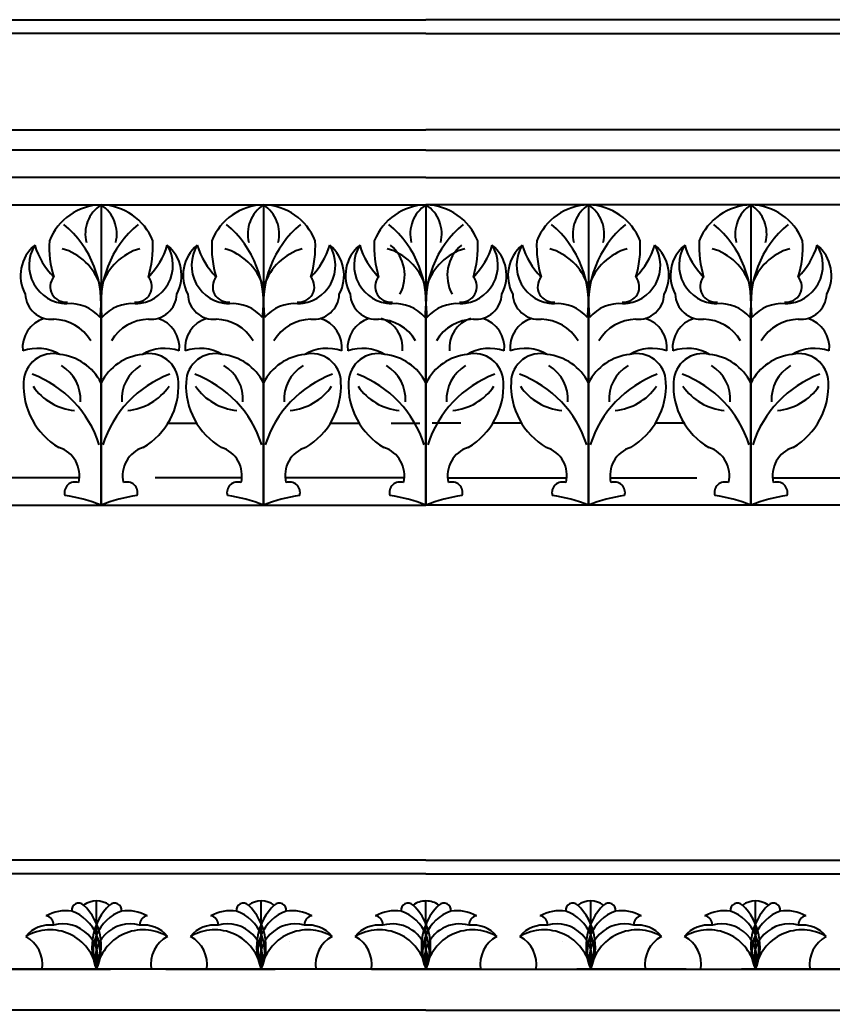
# Model space of a CAD drawing. Header units: millimetres. Extents: x 1155 to 2227, y 540 to 1342.
# Drawn here: x 1671.58 to 1686.47, y 1119.81 to 1137.94 of the extents above; entities that cross this region are included whole.
import ezdxf

# ---------------------------------------------------------------- set-up
doc = ezdxf.new("R2010")
doc.units = ezdxf.units.MM
doc.layers.add('dimension', color=4, linetype='Continuous')
doc.styles.get("Standard").update_dxf_attribs({"font": 'arial.ttf'})
doc.dimstyles.new('25', dxfattribs={"dimscale": 1.5, "dimtxt": 1, "dimasz": 0.5, "dimexe": 0.1875, "dimexo": 1, "dimgap": 0.125, "dimtad": 0, "dimtih": 1, "dimtoh": 1, "dimdec": 4, "dimzin": 4, "dimdsep": 46, "dimlunit": 4, "dimtxsty": 'Standard', "dimblk1": 'CLOSEDBLANK', "dimblk2": 'CLOSEDBLANK', "dimsah": 1, "dimcen": -1, "dimclrd": 256, "dimclre": 256, "dimclrt": 256, "dimadec": 0, "dimazin": 0, "dimtfac": 1, "dimtdec": 4, "dimtofl": 0, "dimtmove": 0, "dimatfit": 3, "dimldrblk": 'CLOSEDBLANK', "dimfxl": 1, "dimtolj": 1, "dimtzin": 4, "dimarcsym": 0})

# ---------------------------------------------------------------- blocks, each defined once
blk = doc.blocks.new('_CLOSEDBLANK')
at = {"color": 0, "linetype": 'ByBlock'}
for p, q in [((-1, 0.167), (0, 0)), ((-1, 0.167), (-1, -0.167)), ((0, 0), (-1, -0.167))]:
    blk.add_line(p, q, dxfattribs=at)
blk = doc.blocks.new('*D296')
at = {"layer": 'Defpoints', "color": 0, "transparency": 16777216}
for p in [(1726.865, 1143.519), (1726.865, 1137.945), (1631.183, 1137.695)]:
    blk.add_point(p, dxfattribs=at)
at = {"layer": 'dimension', "lineweight": -2, "transparency": 16777216}
for p, q in [((1631.183, 1139.195), (1631.183, 1143.8)), ((1726.865, 1139.445), (1726.865, 1143.8)), ((1631.933, 1143.519), (1675.213, 1143.519)), ((1726.115, 1143.519), (1682.835, 1143.519))]:
    blk.add_line(p, q, dxfattribs=at)
at = {"layer": 'dimension', "lineweight": -2, "transparency": 16777216, "xscale": 0.75, "yscale": 0.75, "zscale": 0.75, "rotation": 180}
blk.add_blockref('_CLOSEDBLANK', (1631.183, 1143.519), dxfattribs=at)
at = {"layer": 'dimension', "lineweight": -2, "transparency": 16777216, "xscale": 0.75, "yscale": 0.75, "zscale": 0.75}
blk.add_blockref('_CLOSEDBLANK', (1726.865, 1143.519), dxfattribs=at)
at = {"layer": 'dimension', "transparency": 16777216, "insert": (1679.024, 1143.519), "char_height": 1.5, "attachment_point": 5}
blk.add_mtext('\\A1;7\'-11{\\H1.000000x;\\S11/16;}"', dxfattribs=at)

msp = doc.modelspace()

# ---------------------------------------------------------------- linework, layer by layer
at = {"color": 0}
for p, q in [((1631.18296, 1137.94461), (1679.024, 1137.94461)), ((1726.86505, 1137.94461), (1679.024, 1137.94461)), ((1679.024, 1137.69461), (1631.18296, 1137.69461)), ((1679.024, 1137.69461), (1726.86505, 1137.69461)), ((1631.55105, 1135.93049), (1679.024, 1135.93049)), ((1726.49695, 1135.93049), (1679.024, 1135.93049)), ((1679.024, 1135.55549), (1631.55105, 1135.55549)), ((1679.024, 1135.55549), (1726.49695, 1135.55549)), ((1679.024, 1135.05549), (1631.55105, 1135.05549)), ((1679.024, 1135.05549), (1726.49695, 1135.05549)), ((1631.55105, 1134.55549), (1679.024, 1134.55549)), ((1673.07024, 1134.55549), (1673.07024, 1129.05549)), ((1676.04712, 1134.55549), (1676.04712, 1129.05549)), ((1679.024, 1134.55549), (1679.024, 1129.05549)), ((1726.49695, 1134.55549), (1679.024, 1134.55549)), ((1679.024, 1134.55549), (1679.024, 1129.05549)), ((1682.00088, 1134.55549), (1682.00088, 1129.05549)), ((1684.97776, 1134.55549), (1684.97776, 1129.05549)), ((1673.07024, 1129.05549), (1673.07024, 1132.49206)), ((1676.04712, 1129.05549), (1676.04712, 1132.49206)), ((1679.024, 1129.05549), (1679.024, 1132.49206)), ((1679.024, 1129.05549), (1679.024, 1132.49206)), ((1682.00088, 1129.05549), (1682.00088, 1132.49206)), ((1684.97776, 1129.05549), (1684.97776, 1132.49206)), ((1674.29612, 1130.55549), (1674.82125, 1130.55549)), ((1677.273, 1130.55549), (1677.79813, 1130.55549)), ((1678.38534, 1130.55549), (1678.91048, 1130.55549)), ((1679.66266, 1130.55549), (1679.13753, 1130.55549)), ((1680.77501, 1130.55549), (1680.24988, 1130.55549)), ((1683.75189, 1130.55549), (1683.22676, 1130.55549)), ((1672.67399, 1129.55549), (1670.48962, 1129.55549)), ((1675.65087, 1129.55549), (1674.06383, 1129.55549)), ((1678.62775, 1129.55549), (1676.44338, 1129.55549)), ((1679.42026, 1129.55549), (1681.60463, 1129.55549)), ((1682.39714, 1129.55549), (1683.98417, 1129.55549)), ((1685.37402, 1129.55549), (1687.55839, 1129.55549)), ((1659.02998, 1129.05549), (1679.024, 1129.05549)), ((1699.01803, 1129.05549), (1679.024, 1129.05549)), ((1679.024, 1122.55549), (1655.26612, 1122.55549)), ((1679.024, 1122.55549), (1702.78188, 1122.55549)), ((1679.024, 1122.30549), (1659.02998, 1122.30549)), ((1679.024, 1122.30549), (1699.01803, 1122.30549)), ((1672.98881, 1120.55549), (1672.98881, 1121.80549)), ((1672.98881, 1120.55549), (1672.98881, 1121.80549)), ((1672.98881, 1120.55549), (1672.98881, 1121.80549)), ((1676.00641, 1120.55549), (1676.00641, 1121.80549)), ((1676.00641, 1120.55549), (1676.00641, 1121.80549)), ((1676.00641, 1120.55549), (1676.00641, 1121.80549)), ((1679.024, 1120.55549), (1679.024, 1121.80549)), ((1679.024, 1120.55549), (1679.024, 1121.80549)), ((1679.024, 1120.55549), (1679.024, 1121.80549)), ((1679.024, 1120.55549), (1679.024, 1121.80549)), ((1679.024, 1120.55549), (1679.024, 1121.80549)), ((1679.024, 1120.55549), (1679.024, 1121.80549)), ((1682.0416, 1120.55549), (1682.0416, 1121.80549)), ((1682.0416, 1120.55549), (1682.0416, 1121.80549)), ((1682.0416, 1120.55549), (1682.0416, 1121.80549)), ((1685.05919, 1120.55549), (1685.05919, 1121.80549)), ((1685.05919, 1120.55549), (1685.05919, 1121.80549)), ((1685.05919, 1120.55549), (1685.05919, 1121.80549)), ((1674.25641, 1121.05549), (1674.25641, 1121.05549)), ((1676.52779, 1121.05549), (1676.52779, 1121.05549)), ((1681.52022, 1121.05549), (1681.52022, 1121.05549)), ((1683.7916, 1121.05549), (1683.7916, 1121.05549)), ((1679.024, 1120.55549), (1654.743, 1120.55549)), ((1671.2426, 1120.55549), (1673.2426, 1120.55549)), ((1674.26019, 1120.55549), (1674.01019, 1120.55549)), ((1674.26019, 1120.55549), (1676.26019, 1120.55549)), ((1678.024, 1120.55549), (1677.774, 1120.55549)), ((1678.024, 1120.55549), (1679.024, 1120.55549)), ((1679.024, 1120.55549), (1703.305, 1120.55549)), ((1680.024, 1120.55549), (1679.024, 1120.55549)), ((1680.024, 1120.55549), (1680.274, 1120.55549)), ((1683.78781, 1120.55549), (1681.78781, 1120.55549)), ((1683.78781, 1120.55549), (1684.03781, 1120.55549)), ((1686.80541, 1120.55549), (1684.80541, 1120.55549)), ((1679.024, 1119.80549), (1653.75637, 1119.80549)), ((1679.024, 1119.80549), (1704.29163, 1119.80549))]:
    msp.add_line(p, q, dxfattribs=at)
for centre, radius, start, end in [((1673.09079, 1133.51749), 1.03821, 91.133942, 158.684675), ((1673.41972, 1134.02123), 0.63842, 123.190165, 194.307184), ((1673.0497, 1133.51749), 1.03821, 21.315325, 88.866058), ((1672.72076, 1134.02123), 0.63842, 345.692816, 56.809835), ((1676.06767, 1133.51749), 1.03821, 91.133942, 158.684675), ((1676.3966, 1134.02123), 0.63842, 123.190165, 194.307184), ((1676.02658, 1133.51749), 1.03821, 21.315325, 88.866058), ((1675.69764, 1134.02123), 0.63842, 345.692816, 56.809835), ((1679.04455, 1133.51749), 1.03821, 91.133942, 158.684675), ((1679.37348, 1134.02123), 0.63842, 123.190165, 194.307184), ((1679.00346, 1133.51749), 1.03821, 21.315325, 88.866058), ((1678.67452, 1134.02123), 0.63842, 345.692816, 56.809835), ((1682.02143, 1133.51749), 1.03821, 91.133942, 158.684675), ((1682.35036, 1134.02123), 0.63842, 123.190165, 194.307184), ((1681.98034, 1133.51749), 1.03821, 21.315325, 88.866058), ((1681.6514, 1134.02123), 0.63842, 345.692816, 56.809835), ((1684.99831, 1133.51749), 1.03821, 91.133942, 158.684675), ((1685.32724, 1134.02123), 0.63842, 123.190165, 194.307184), ((1684.95722, 1133.51749), 1.03821, 21.315325, 88.866058), ((1684.62828, 1134.02123), 0.63842, 345.692816, 56.809835), ((1671.20212, 1132.75121), 1.86973, 352.032881, 50.503631), ((1674.93836, 1132.75121), 1.86973, 129.496369, 187.967119), ((1674.179, 1132.75121), 1.86973, 352.032881, 50.503631), ((1677.91524, 1132.75121), 1.86973, 129.496369, 187.967119), ((1677.15588, 1132.75121), 1.86973, 352.032881, 50.503631), ((1680.89212, 1132.75121), 1.86973, 129.496369, 187.967119), ((1680.13276, 1132.75121), 1.86973, 352.032881, 50.503631), ((1683.869, 1132.75121), 1.86973, 129.496369, 187.967119), ((1683.10964, 1132.75121), 1.86973, 352.032881, 50.503631), ((1686.84588, 1132.75121), 1.86973, 129.496369, 187.967119), ((1674.02871, 1133.78787), 1.90811, 176.785206, 196.881668), ((1672.11177, 1133.78787), 1.90811, 343.118332, 3.214794), ((1677.00559, 1133.78787), 1.90811, 176.785206, 196.881668), ((1675.08865, 1133.78787), 1.90811, 343.118332, 3.214794), ((1679.98247, 1133.78787), 1.90811, 176.785206, 196.881668), ((1678.06553, 1133.78787), 1.90811, 343.118332, 3.214794), ((1682.95935, 1133.78787), 1.90811, 176.785206, 196.881668), ((1681.04241, 1133.78787), 1.90811, 343.118332, 3.214794), ((1685.93623, 1133.78787), 1.90811, 176.785206, 196.881668), ((1684.01929, 1133.78787), 1.90811, 343.118332, 3.214794), ((1672.31632, 1133.26117), 0.72074, 129.706364, 208.412627), ((1672.4562, 1133.44833), 0.70378, 148.538889, 268.610321), ((1673.19265, 1134.21832), 1.3961, 196.763455, 224.84707), ((1672.07483, 1132.7589), 1.034, 18.775853, 73.995983), ((1674.06565, 1132.7589), 1.034, 106.004017, 161.224147), ((1673.68428, 1133.44833), 0.70378, 271.389679, 31.461111), ((1672.94783, 1134.21832), 1.3961, 315.15293, 343.236545), ((1673.82416, 1133.26117), 0.72074, 331.587373, 50.293636), ((1675.2932, 1133.26117), 0.72074, 129.706364, 208.412627), ((1675.43308, 1133.44833), 0.70378, 148.538889, 268.610321), ((1676.16953, 1134.21832), 1.3961, 196.763455, 224.84707), ((1675.05171, 1132.7589), 1.034, 18.775853, 73.995983), ((1677.04253, 1132.7589), 1.034, 106.004017, 161.224147), ((1676.66116, 1133.44833), 0.70378, 271.389679, 31.461111), ((1675.92471, 1134.21832), 1.3961, 315.15293, 343.236545), ((1676.80104, 1133.26117), 0.72074, 331.587373, 50.293636), ((1678.27008, 1133.26117), 0.72074, 129.706364, 208.412627), ((1678.40996, 1133.44833), 0.70378, 148.538889, 268.610321), ((1679.14641, 1134.21832), 1.3961, 196.763455, 224.84707), ((1678.02859, 1132.7589), 1.034, 18.775853, 73.995983), ((1677.91339, 1133.26117), 0.72074, 331.587373, 50.293636), ((1680.01941, 1132.7589), 1.034, 106.004017, 161.224147), ((1680.13462, 1133.26117), 0.72074, 129.706364, 208.412627), ((1679.63804, 1133.44833), 0.70378, 271.389679, 31.461111), ((1678.90159, 1134.21832), 1.3961, 315.15293, 343.236545), ((1679.77792, 1133.26117), 0.72074, 331.587373, 50.293636), ((1681.24696, 1133.26117), 0.72074, 129.706364, 208.412627), ((1681.38684, 1133.44833), 0.70378, 148.538889, 268.610321), ((1682.12329, 1134.21832), 1.3961, 196.763455, 224.84707), ((1681.00547, 1132.7589), 1.034, 18.775853, 73.995983), ((1682.99629, 1132.7589), 1.034, 106.004017, 161.224147), ((1682.61492, 1133.44833), 0.70378, 271.389679, 31.461111), ((1681.87847, 1134.21832), 1.3961, 315.15293, 343.236545), ((1682.7548, 1133.26117), 0.72074, 331.587373, 50.293636), ((1684.22384, 1133.26117), 0.72074, 129.706364, 208.412627), ((1684.36372, 1133.44833), 0.70378, 148.538889, 268.610321), ((1685.10017, 1134.21832), 1.3961, 196.763455, 224.84707), ((1683.98235, 1132.7589), 1.034, 18.775853, 73.995983), ((1685.97317, 1132.7589), 1.034, 106.004017, 161.224147), ((1685.5918, 1133.44833), 0.70378, 271.389679, 31.461111), ((1684.85535, 1134.21832), 1.3961, 315.15293, 343.236545), ((1685.73168, 1133.26117), 0.72074, 331.587373, 50.293636), ((1672.41995, 1133.0551), 0.28118, 140.550196, 277.268171), ((1673.72053, 1133.0551), 0.28118, 262.731829, 39.449804), ((1675.39683, 1133.0551), 0.28118, 140.550196, 277.268171), ((1676.69741, 1133.0551), 0.28118, 262.731829, 39.449804), ((1678.37371, 1133.0551), 0.28118, 140.550196, 277.268171), ((1677.15588, 1132.75121), 1.86973, 352.032881, 12.825381), ((1678.02859, 1132.7589), 1.034, 18.775853, 23.201504), ((1680.89212, 1132.75121), 1.86973, 167.174619, 187.967119), ((1680.01941, 1132.7589), 1.034, 156.798496, 161.224147), ((1679.67429, 1133.0551), 0.28118, 262.731829, 39.449804), ((1681.35059, 1133.0551), 0.28118, 140.550196, 277.268171), ((1682.65117, 1133.0551), 0.28118, 262.731829, 39.449804), ((1684.32747, 1133.0551), 0.28118, 140.550196, 277.268171), ((1685.62805, 1133.0551), 0.28118, 262.731829, 39.449804), ((1672.16033, 1132.93705), 0.4783, 182.254432, 275.097492), ((1673.98015, 1132.93705), 0.4783, 264.902508, 357.745568), ((1675.13721, 1132.93705), 0.4783, 182.254432, 275.097492), ((1676.95703, 1132.93705), 0.4783, 264.902508, 357.745568), ((1678.11409, 1132.93705), 0.4783, 182.254432, 275.097492), ((1679.93391, 1132.93705), 0.4783, 264.902508, 357.745568), ((1681.09097, 1132.93705), 0.4783, 182.254432, 275.097492), ((1682.91079, 1132.93705), 0.4783, 264.902508, 357.745568), ((1684.06785, 1132.93705), 0.4783, 182.254432, 275.097492), ((1685.88767, 1132.93705), 0.4783, 264.902508, 357.745568), ((1672.49587, 1132.00884), 0.7381, 40.895282, 94.408501), ((1673.64461, 1132.00884), 0.7381, 85.591499, 139.104718), ((1675.47275, 1132.00884), 0.7381, 40.895282, 94.408501), ((1676.62149, 1132.00884), 0.7381, 85.591499, 139.104718), ((1678.44963, 1132.00884), 0.7381, 40.895282, 94.408501), ((1679.59837, 1132.00884), 0.7381, 85.591499, 139.104718), ((1681.42651, 1132.00884), 0.7381, 40.895282, 94.408501), ((1682.57525, 1132.00884), 0.7381, 85.591499, 139.104718), ((1684.40339, 1132.00884), 0.7381, 40.895282, 94.408501), ((1685.55213, 1132.00884), 0.7381, 85.591499, 139.104718), ((1672.19627, 1131.93881), 0.56352, 107.230016, 186.117405), ((1672.18494, 1131.64974), 0.8111, 30.980606, 88.736623), ((1673.95554, 1131.64974), 0.8111, 91.263377, 149.019394), ((1673.94421, 1131.93881), 0.56352, 353.882595, 72.769984), ((1675.17315, 1131.93881), 0.56352, 107.230016, 186.117405), ((1675.16182, 1131.64974), 0.8111, 30.980606, 88.736623), ((1676.93242, 1131.64974), 0.8111, 91.263377, 149.019394), ((1676.92109, 1131.93881), 0.56352, 353.882595, 72.769984), ((1678.15003, 1131.93881), 0.56352, 107.230016, 186.117405), ((1678.1387, 1131.64974), 0.8111, 30.980606, 88.736623), ((1678.03344, 1131.93881), 0.56352, 353.882595, 72.769984), ((1678.44963, 1132.00884), 0.7381, 40.895282, 40.895363), ((1679.59837, 1132.00884), 0.7381, 139.104637, 139.104718), ((1679.9093, 1131.64974), 0.8111, 91.263377, 149.019394), ((1680.01456, 1131.93881), 0.56352, 107.230016, 186.117405), ((1679.89797, 1131.93881), 0.56352, 353.882595, 72.769984), ((1681.12691, 1131.93881), 0.56352, 107.230016, 186.117405), ((1681.11558, 1131.64974), 0.8111, 30.980606, 88.736623), ((1682.88618, 1131.64974), 0.8111, 91.263377, 149.019394), ((1682.87485, 1131.93881), 0.56352, 353.882595, 72.769984), ((1684.10379, 1131.93881), 0.56352, 107.230016, 186.117405), ((1684.09246, 1131.64974), 0.8111, 30.980606, 88.736623), ((1685.86306, 1131.64974), 0.8111, 91.263377, 149.019394), ((1685.85173, 1131.93881), 0.56352, 353.882595, 72.769984), ((1671.90743, 1131.12186), 0.8041, 59.671739, 109.731131), ((1674.23305, 1131.12186), 0.8041, 70.268869, 120.328261), ((1674.88431, 1131.12186), 0.8041, 59.671739, 109.731131), ((1677.20993, 1131.12186), 0.8041, 70.268869, 120.328261), ((1677.86119, 1131.12186), 0.8041, 59.671739, 109.731131), ((1680.18681, 1131.12186), 0.8041, 70.268869, 120.328261), ((1680.83807, 1131.12186), 0.8041, 59.671739, 109.731131), ((1683.16369, 1131.12186), 0.8041, 70.268869, 120.328261), ((1683.81495, 1131.12186), 0.8041, 59.671739, 109.731131), ((1686.14057, 1131.12186), 0.8041, 70.268869, 120.328261), ((1672.18713, 1131.29463), 0.53638, 76.376862, 178.302187), ((1672.21221, 1130.86056), 0.96072, 26.918806, 83.949899), ((1673.92827, 1130.86056), 0.96072, 96.050101, 153.081194), ((1673.95335, 1131.29463), 0.53638, 1.697813, 103.623138), ((1675.16401, 1131.29463), 0.53638, 76.376862, 178.302187), ((1675.18909, 1130.86056), 0.96072, 26.918806, 83.949899), ((1676.90515, 1130.86056), 0.96072, 96.050101, 153.081194), ((1676.93023, 1131.29463), 0.53638, 1.697813, 103.623138), ((1678.14089, 1131.29463), 0.53638, 76.376862, 178.302187), ((1678.16597, 1130.86056), 0.96072, 26.918806, 83.949899), ((1679.88203, 1130.86056), 0.96072, 96.050101, 153.081194), ((1679.90711, 1131.29463), 0.53638, 1.697813, 103.623138), ((1681.11777, 1131.29463), 0.53638, 76.376862, 178.302187), ((1681.14285, 1130.86056), 0.96072, 26.918806, 83.949899), ((1682.85891, 1130.86056), 0.96072, 96.050101, 153.081194), ((1682.88399, 1131.29463), 0.53638, 1.697813, 103.623138), ((1684.09465, 1131.29463), 0.53638, 76.376862, 178.302187), ((1684.11973, 1130.86056), 0.96072, 26.918806, 83.949899), ((1685.83579, 1130.86056), 0.96072, 96.050101, 153.081194), ((1685.86087, 1131.29463), 0.53638, 1.697813, 103.623138), ((1671.98226, 1130.99903), 0.71137, 355.930856, 59.352266), ((1674.15822, 1130.99903), 0.71137, 120.647734, 184.069144), ((1674.95914, 1130.99903), 0.71137, 355.930856, 59.352266), ((1677.1351, 1130.99903), 0.71137, 120.647734, 184.069144), ((1677.93602, 1130.99903), 0.71137, 355.930856, 59.352266), ((1680.11198, 1130.99903), 0.71137, 120.647734, 184.069144), ((1680.9129, 1130.99903), 0.71137, 355.930856, 59.352266), ((1683.08886, 1130.99903), 0.71137, 120.647734, 184.069144), ((1683.88978, 1130.99903), 0.71137, 355.930856, 59.352266), ((1686.06574, 1130.99903), 0.71137, 120.647734, 184.069144), ((1671.10441, 1129.55301), 2.02618, 17.443867, 69.63763), ((1675.03607, 1129.55301), 2.02618, 110.36237, 162.556133), ((1674.08129, 1129.55301), 2.02618, 17.443867, 69.63763), ((1678.01295, 1129.55301), 2.02618, 110.36237, 162.556133), ((1677.05817, 1129.55301), 2.02618, 17.443867, 69.63763), ((1680.98983, 1129.55301), 2.02618, 110.36237, 162.556133), ((1680.03505, 1129.55301), 2.02618, 17.443867, 69.63763), ((1683.96671, 1129.55301), 2.02618, 110.36237, 162.556133), ((1683.01193, 1129.55301), 2.02618, 17.443867, 69.63763), ((1686.94359, 1129.55301), 2.02618, 110.36237, 162.556133), ((1672.95609, 1131.24251), 1.30687, 177.016628, 239.717414), ((1672.67086, 1131.81483), 1.02728, 214.520542, 264.992309), ((1673.46962, 1131.81483), 1.02728, 275.007691, 325.479458), ((1673.1844, 1131.24251), 1.30687, 300.282586, 2.983372), ((1675.93297, 1131.24251), 1.30687, 177.016628, 239.717414), ((1675.64774, 1131.81483), 1.02728, 214.520542, 264.992309), ((1676.4465, 1131.81483), 1.02728, 275.007691, 325.479458), ((1676.16128, 1131.24251), 1.30687, 300.282586, 2.983372), ((1678.90985, 1131.24251), 1.30687, 177.016628, 239.717414), ((1678.62462, 1131.81483), 1.02728, 214.520542, 264.992309), ((1679.42338, 1131.81483), 1.02728, 275.007691, 325.479458), ((1679.13816, 1131.24251), 1.30687, 300.282586, 2.983372), ((1681.88672, 1131.24251), 1.30687, 177.016628, 239.717414), ((1681.6015, 1131.81483), 1.02728, 214.520542, 264.992309), ((1682.40026, 1131.81483), 1.02728, 275.007691, 325.479458), ((1682.11504, 1131.24251), 1.30687, 300.282586, 2.983372), ((1684.8636, 1131.24251), 1.30687, 177.016628, 239.717414), ((1684.57838, 1131.81483), 1.02728, 214.520542, 264.992309), ((1685.37714, 1131.81483), 1.02728, 275.007691, 325.479458), ((1685.09192, 1131.24251), 1.30687, 300.282586, 2.983372), ((1672.13013, 1129.59487), 0.54528, 346.532421, 72.171583), ((1674.01035, 1129.59487), 0.54528, 107.828417, 193.467579), ((1675.10701, 1129.59487), 0.54528, 346.532421, 72.171583), ((1676.98724, 1129.59487), 0.54528, 107.828417, 193.467579), ((1678.08389, 1129.59487), 0.54528, 346.532421, 72.171583), ((1679.96411, 1129.59487), 0.54528, 107.828417, 193.467579), ((1681.06077, 1129.59487), 0.54528, 346.532421, 72.171583), ((1682.94099, 1129.59487), 0.54528, 107.828417, 193.467579), ((1684.03765, 1129.59487), 0.54528, 346.532421, 72.171583), ((1685.91787, 1129.59487), 0.54528, 107.828417, 193.467579), ((1672.59522, 1129.28432), 0.19479, 70.44567, 195.714709), ((1673.54526, 1129.28432), 0.19479, 344.285291, 109.55433), ((1675.5721, 1129.28432), 0.19479, 70.44567, 195.714709), ((1676.52214, 1129.28432), 0.19479, 344.285291, 109.55433), ((1678.54898, 1129.28432), 0.19479, 70.44567, 195.714709), ((1679.49902, 1129.28432), 0.19479, 344.285291, 109.55433), ((1681.52586, 1129.28432), 0.19479, 70.44567, 195.714709), ((1682.4759, 1129.28432), 0.19479, 344.285291, 109.55433), ((1684.50274, 1129.28432), 0.19479, 70.44567, 195.714709), ((1685.45278, 1129.28432), 0.19479, 344.285291, 109.55433), ((1671.98568, 1126.30906), 2.95282, 68.451057, 81.782804), ((1674.1548, 1126.30906), 2.95282, 98.217196, 111.548943), ((1674.96256, 1126.30906), 2.95282, 68.451057, 81.782804), ((1677.13168, 1126.30906), 2.95282, 98.217196, 111.548943), ((1677.93944, 1126.30906), 2.95282, 68.451057, 81.782804), ((1680.10856, 1126.30906), 2.95282, 98.217196, 111.548943), ((1680.91632, 1126.30906), 2.95282, 68.451057, 81.782804), ((1683.08544, 1126.30906), 2.95282, 98.217196, 111.548943), ((1683.8932, 1126.30906), 2.95282, 68.451057, 81.782804), ((1686.06232, 1126.30906), 2.95282, 98.217196, 111.548943), ((1672.66077, 1121.64018), 0.12831, 45.047105, 188.082998), ((1672.98881, 1121.39008), 0.41541, 55.148038, 124.851962), ((1672.98881, 1121.39008), 0.41541, 55.148038, 124.851962), ((1672.01862, 1120.97127), 1.05553, 336.802137, 46.032557), ((1673.95901, 1120.97127), 1.05553, 133.967443, 203.197863), ((1673.31685, 1121.64018), 0.12831, 351.917002, 134.952895), ((1673.31685, 1121.64018), 0.12831, 351.917002, 134.952895), ((1675.67836, 1121.64018), 0.12831, 45.047105, 188.082998), ((1676.00641, 1121.39008), 0.41541, 55.148038, 124.851962), ((1676.00641, 1121.39008), 0.41541, 55.148038, 124.851962), ((1675.03621, 1120.97127), 1.05553, 336.802137, 46.032557), ((1676.9766, 1120.97127), 1.05553, 133.967443, 203.197863), ((1676.33445, 1121.64018), 0.12831, 351.917002, 134.952895), ((1676.33445, 1121.64018), 0.12831, 351.917002, 134.952895), ((1678.69596, 1121.64018), 0.12831, 45.047105, 188.082998), ((1679.024, 1121.39008), 0.41541, 90, 124.851962), ((1679.024, 1121.39008), 0.41541, 90, 124.851962), ((1678.05381, 1120.97127), 1.05553, 23.197867, 46.032557), ((1679.024, 1121.39008), 0.41541, 55.148038, 90), ((1679.024, 1121.39008), 0.41541, 55.148038, 90), ((1679.9942, 1120.97127), 1.05553, 133.967443, 156.802133), ((1679.35204, 1121.64018), 0.12831, 351.917002, 134.952895), ((1681.71355, 1121.64018), 0.12831, 45.047105, 188.082998), ((1681.71355, 1121.64018), 0.12831, 45.047105, 188.082998), ((1682.0416, 1121.39008), 0.41541, 55.148038, 124.851962), ((1682.0416, 1121.39008), 0.41541, 55.148038, 124.851962), ((1681.0714, 1120.97127), 1.05553, 336.802137, 46.032557), ((1683.01179, 1120.97127), 1.05553, 133.967443, 203.197863), ((1682.36964, 1121.64018), 0.12831, 351.917002, 134.952895), ((1684.73115, 1121.64018), 0.12831, 45.047105, 188.082998), ((1684.73115, 1121.64018), 0.12831, 45.047105, 188.082998), ((1685.05919, 1121.39008), 0.41541, 55.148038, 124.851962), ((1685.05919, 1121.39008), 0.41541, 55.148038, 124.851962), ((1684.089, 1120.97127), 1.05553, 336.802137, 46.032557), ((1686.02939, 1120.97127), 1.05553, 133.967443, 203.197863), ((1685.38723, 1121.64018), 0.12831, 351.917002, 134.952895), ((1672.43936, 1120.81461), 0.81302, 83.334346, 117.665021), ((1672.25281, 1120.87188), 0.80112, 336.737868, 69.472302), ((1673.72481, 1120.87188), 0.80112, 110.527698, 203.262132), ((1673.53826, 1120.81461), 0.81302, 62.334979, 96.665654), ((1673.53826, 1120.81461), 0.81302, 62.334979, 96.665654), ((1675.45696, 1120.81461), 0.81302, 83.334346, 117.665021), ((1675.27041, 1120.87188), 0.80112, 336.737868, 69.472302), ((1676.7424, 1120.87188), 0.80112, 110.527698, 203.262132), ((1676.55585, 1120.81461), 0.81302, 62.334979, 96.665654), ((1676.55585, 1120.81461), 0.81302, 62.334979, 96.665654), ((1678.47455, 1120.81461), 0.81302, 83.334346, 117.665021), ((1678.28801, 1120.87188), 0.80112, 23.262124, 69.472302), ((1679.76, 1120.87188), 0.80112, 110.527698, 156.737876), ((1679.57345, 1120.81461), 0.81302, 62.334979, 96.665654), ((1681.49215, 1120.81461), 0.81302, 83.334346, 117.665021), ((1681.49215, 1120.81461), 0.81302, 83.334346, 117.665021), ((1681.3056, 1120.87188), 0.80112, 336.737868, 69.472302), ((1682.77759, 1120.87188), 0.80112, 110.527698, 203.262132), ((1682.59104, 1120.81461), 0.81302, 62.334979, 96.665654), ((1684.50975, 1120.81461), 0.81302, 83.334346, 117.665021), ((1684.50975, 1120.81461), 0.81302, 83.334346, 117.665021), ((1684.3232, 1120.87188), 0.80112, 336.737868, 69.472302), ((1685.79519, 1120.87188), 0.80112, 110.527698, 203.262132), ((1685.60864, 1120.81461), 0.81302, 62.334979, 96.665654), ((1672.12948, 1120.8001), 0.56477, 82.797953, 140.780412), ((1672.03423, 1121.37063), 0.16637, 356.48031, 80.43457), ((1672.3745, 1120.74239), 0.64211, 343.078416, 105.742318), ((1673.60312, 1120.74239), 0.64211, 74.257682, 196.921584), ((1673.94339, 1121.37063), 0.16637, 99.56543, 183.51969), ((1673.94339, 1121.37063), 0.16637, 99.56543, 183.51969), ((1673.84814, 1120.8001), 0.56477, 39.219588, 97.202047), ((1673.84814, 1120.8001), 0.56477, 39.219588, 97.202047), ((1675.14708, 1120.8001), 0.56477, 82.797953, 140.780412), ((1675.05182, 1121.37063), 0.16637, 356.48031, 80.43457), ((1675.3921, 1120.74239), 0.64211, 343.078416, 105.742318), ((1676.62072, 1120.74239), 0.64211, 74.257682, 196.921584), ((1676.96099, 1121.37063), 0.16637, 99.56543, 183.51969), ((1676.96099, 1121.37063), 0.16637, 99.56543, 183.51969), ((1676.86573, 1120.8001), 0.56477, 39.219588, 97.202047), ((1676.86573, 1120.8001), 0.56477, 39.219588, 97.202047), ((1678.16467, 1120.8001), 0.56477, 82.797953, 140.780412), ((1678.06942, 1121.37063), 0.16637, 356.48031, 80.43457), ((1678.40969, 1120.74239), 0.64211, 16.921635, 105.742318), ((1679.9942, 1120.97127), 1.05553, 156.802133, 203.197863), ((1678.05381, 1120.97127), 1.05553, 336.802137, 23.197867), ((1679.63831, 1120.74239), 0.64211, 74.257682, 163.078365), ((1679.97858, 1121.37063), 0.16637, 99.56543, 183.51969), ((1679.88333, 1120.8001), 0.56477, 39.219588, 97.202047), ((1681.18227, 1120.8001), 0.56477, 82.797953, 140.780412), ((1681.18227, 1120.8001), 0.56477, 82.797953, 140.780412), ((1681.08702, 1121.37063), 0.16637, 356.48031, 80.43457), ((1681.08702, 1121.37063), 0.16637, 356.48031, 80.43457), ((1681.42729, 1120.74239), 0.64211, 343.078416, 105.742318), ((1682.65591, 1120.74239), 0.64211, 74.257682, 196.921584), ((1682.99618, 1121.37063), 0.16637, 99.56543, 183.51969), ((1682.90092, 1120.8001), 0.56477, 39.219588, 97.202047), ((1684.19986, 1120.8001), 0.56477, 82.797953, 140.780412), ((1684.19986, 1120.8001), 0.56477, 82.797953, 140.780412), ((1684.10461, 1121.37063), 0.16637, 356.48031, 80.43457), ((1684.10461, 1121.37063), 0.16637, 356.48031, 80.43457), ((1684.44488, 1120.74239), 0.64211, 343.078416, 105.742318), ((1685.6735, 1120.74239), 0.64211, 74.257682, 196.921584), ((1686.01377, 1121.37063), 0.16637, 99.56543, 183.51969), ((1685.91852, 1120.8001), 0.56477, 39.219588, 97.202047), ((1672.13308, 1120.40957), 0.86808, 9.677461, 120.542982), ((1673.84454, 1120.40957), 0.86808, 59.457018, 170.322539), ((1675.15068, 1120.40957), 0.86808, 9.677461, 120.542982), ((1676.86213, 1120.40957), 0.86808, 59.457018, 170.322539), ((1678.16827, 1120.40957), 0.86808, 9.677461, 120.542982), ((1679.76, 1120.87188), 0.80112, 156.737876, 203.262132), ((1679.87973, 1120.40957), 0.86808, 59.457018, 170.322539), ((1678.28801, 1120.87188), 0.80112, 336.737868, 23.262124), ((1681.18587, 1120.40957), 0.86808, 9.677461, 120.542982), ((1682.89732, 1120.40957), 0.86808, 59.457018, 170.322539), ((1684.20346, 1120.40957), 0.86808, 9.677461, 120.542982), ((1685.91492, 1120.40957), 0.86808, 59.457018, 170.322539), ((1671.41133, 1120.64466), 0.58433, 351.222323, 61.299635), ((1674.56629, 1120.64466), 0.58433, 118.700365, 188.777677), ((1674.56629, 1120.64466), 0.58433, 118.700365, 188.777677), ((1674.42892, 1120.64466), 0.58433, 351.222323, 61.299635), ((1677.58389, 1120.64466), 0.58433, 118.700365, 188.777677), ((1677.58389, 1120.64466), 0.58433, 118.700365, 188.777677), ((1677.44652, 1120.64466), 0.58433, 351.222323, 61.299635), ((1680.60148, 1120.64466), 0.58433, 118.700365, 188.777677), ((1680.46411, 1120.64466), 0.58433, 351.222323, 61.299635), ((1680.46411, 1120.64466), 0.58433, 351.222323, 61.299635), ((1683.61908, 1120.64466), 0.58433, 118.700365, 188.777677), ((1683.48171, 1120.64466), 0.58433, 351.222323, 61.299635), ((1683.48171, 1120.64466), 0.58433, 351.222323, 61.299635), ((1686.63667, 1120.64466), 0.58433, 118.700365, 188.777677), ((1679.63831, 1120.74239), 0.64211, 163.078365, 196.921584), ((1678.40969, 1120.74239), 0.64211, 343.078416, 16.921635), ((1679.76, 1120.87188), 0.80112, 202.729343, 203.262132), ((1679.9942, 1120.97127), 1.05553, 202.793501, 203.197863), ((1678.28801, 1120.87188), 0.80112, 336.737868, 337.270657), ((1678.05381, 1120.97127), 1.05553, 336.802137, 337.206499), ((1678.40969, 1120.74239), 0.64211, 343.078416, 343.078593), ((1679.63831, 1120.74239), 0.64211, 196.921407, 196.921584)]:
    msp.add_arc(centre, radius, start, end, dxfattribs=at)

# ---------------------------------------------------------------- dimensions: what is measured, and where the dimension line sits
at = {"layer": 'dimension'}
dim = msp.add_linear_dim(base=(1726.86505, 1143.51913), p1=(1631.18296, 1137.6946), p2=(1726.86505, 1137.94461), dimstyle='25', dxfattribs=at)
dim.commit()
dim.dimension.update_dxf_attribs({"geometry": '*D296', "text_midpoint": (1679.024, 1143.51913)})

doc.saveas('drawing.dxf')
